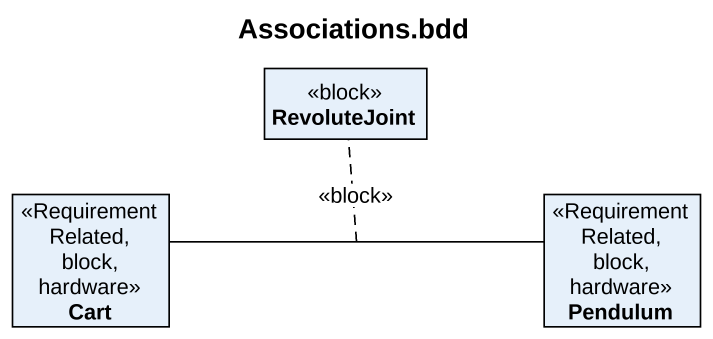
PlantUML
@startuml
title Associations.bdd
hide circle
hide empty members
class RevoluteJoint <<block>>
class Cart <<RequirementRelated, block, hardware>>
class Pendulum <<RequirementRelated, block, hardware>>
Cart -right- Pendulum : <<block>>
(Cart, Pendulum) .. RevoluteJoint
@enduml
